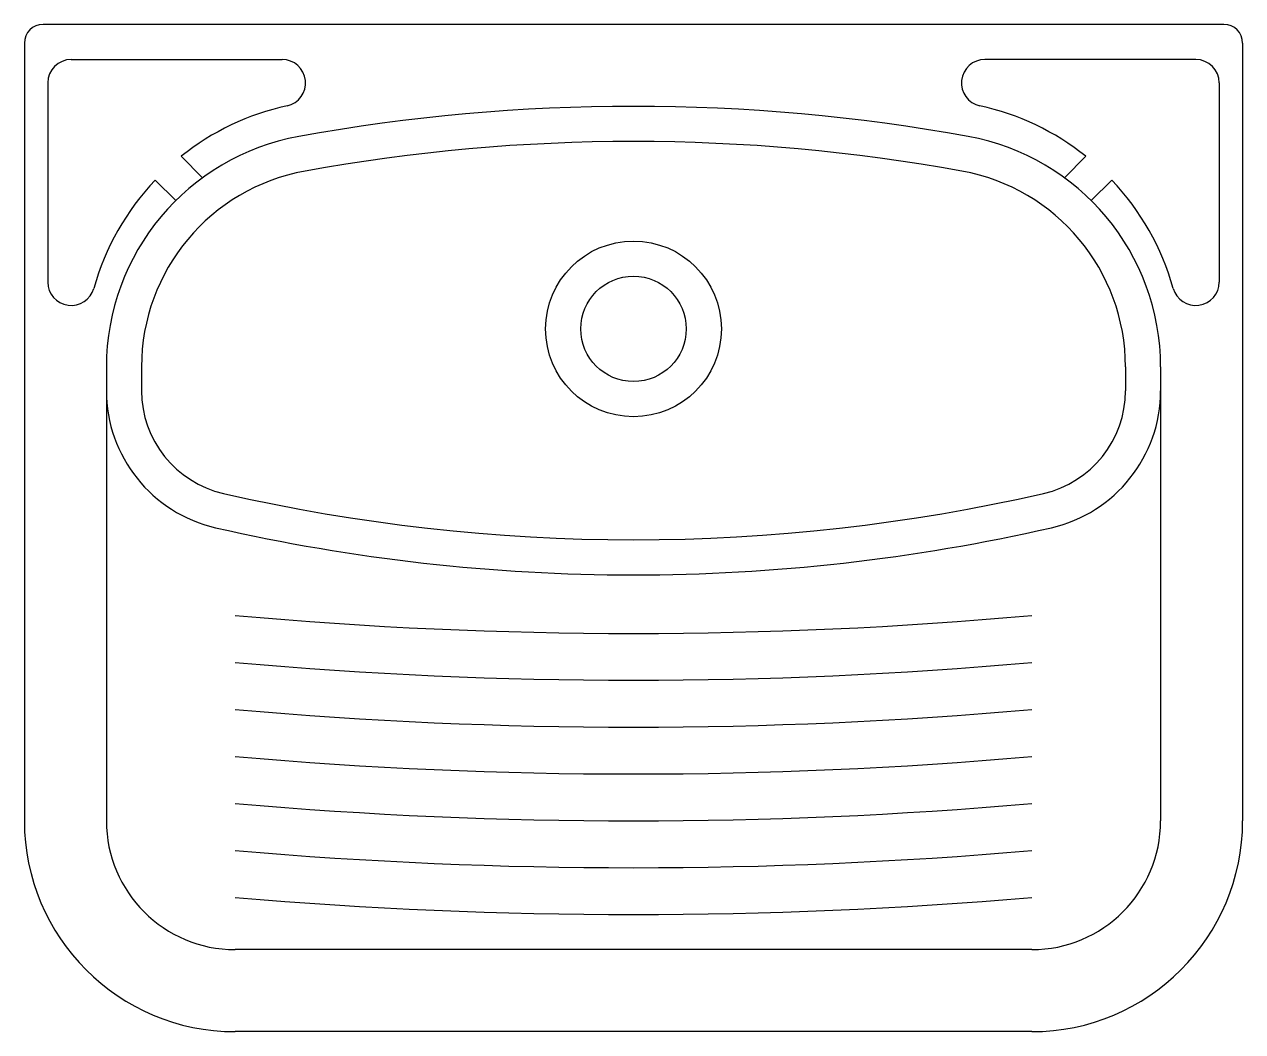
# Model space of a CAD drawing. Extents: x 2331 to 2851, y 1475 to 1905.
import ezdxf

# ---------------------------------------------------------------- set-up
doc = ezdxf.new("R2010")
doc.units = 0
doc.header["$LTSCALE"] = 50
doc.layers.add('FINA', color=6, linetype='CONTINUOUS')
doc.layers.add('GROSSA', color=3, linetype='CONTINUOUS')

msp = doc.modelspace()

# ---------------------------------------------------------------- linework, layer by layer
at = {"layer": 'FINA', "color": 0, "linetype": 'CONTINUOUS'}
for p, q in [((2350.8, 1890.16), (2440.8, 1890.16)), ((2830.8, 1890.16), (2740.8, 1890.16)), ((2340.8, 1880.16), (2340.8, 1795.16)), ((2840.8, 1880.16), (2840.8, 1795.16)), ((2397.72, 1848.86), (2406.87, 1839.7)), ((2783.88, 1848.86), (2774.73, 1839.7)), ((2386.65, 1838.7), (2395.41, 1829.95)), ((2794.95, 1838.7), (2786.19, 1829.95))]:
    msp.add_line(p, q, dxfattribs=at)
msp.add_circle((2590.8, 1775.16), 37.5, dxfattribs=at)
for centre, radius, start, end in [((2350.8, 1880.16), 10, 90, 180), ((2440.8, 1880.16), 10, 282.3119, 90), ((2740.8, 1880.16), 10, 90, 257.6881), ((2830.8, 1880.16), 10, 0, 90), ((2466.39, 1762.92), 110, 102.3119, 128.6303), ((2715.21, 1762.92), 110, 51.3697, 77.6881), ((2466.39, 1762.92), 110, 136.4566, 164.415), ((2715.21, 1762.92), 110, 15.585, 43.5434), ((2350.8, 1795.16), 10, 180, 344.415), ((2830.8, 1795.16), 10, 195.585, 0), ((2590.8, 3525.16), 1880, 264.81191, 275.18809), ((2590.8, 3525.16), 1900, 264.86667, 275.13333), ((2590.8, 3525.16), 1920, 264.92028, 275.07972), ((2590.8, 3525.16), 1940, 264.97279, 275.02721), ((2590.8, 3525.16), 1960, 265.02422, 274.97578), ((2590.8, 3525.16), 1980, 265.0746, 274.9254), ((2590.8, 3525.16), 2000, 265.12398, 274.87602)]:
    msp.add_arc(centre, radius, start, end, dxfattribs=at)
at = {"layer": 'GROSSA', "color": 0}
for p, q in [((2842.8, 1905.16), (2338.8, 1905.16)), ((2330.8, 1897.16), (2330.8, 1565.16)), ((2850.8, 1897.16), (2850.8, 1565.16)), ((2365.8, 1758.91), (2365.8, 1748.79)), ((2365.8, 1758.91), (2365.8, 1565.16)), ((2380.8, 1758.91), (2380.8, 1748.79)), ((2800.8, 1758.91), (2800.8, 1748.79)), ((2815.8, 1758.91), (2815.8, 1748.79)), ((2815.8, 1758.91), (2815.8, 1565.16)), ((2760.8, 1510.16), (2420.8, 1510.16)), ((2760.8, 1475.16), (2420.8, 1475.16))]:
    msp.add_line(p, q, dxfattribs=at)
msp.add_circle((2590.8, 1775.16), 22.5, dxfattribs=at)
for centre, radius, start, end in [((2338.8, 1897.16), 8, 90, 180), ((2842.8, 1897.16), 8, 0, 90), ((2590.8, 1070.16), 800, 79.71344, 100.28656), ((2465.8, 1758.91), 100, 100.2866, 180), ((2715.8, 1758.91), 100, 0, 79.7134), ((2590.8, 1070.16), 785, 79.71344, 100.28656), ((2465.8, 1758.91), 85, 100.2866, 180), ((2715.8, 1758.91), 85, 0, 79.7134), ((2715.8, 1758.91), 85, 0, 79.7134), ((2425.8, 1748.79), 60, 180, 257.1163), ((2425.8, 1748.79), 45, 180, 257.1163), ((2755.8, 1748.79), 45, 282.8837, 0), ((2755.8, 1748.79), 45, 282.8837, 0), ((2755.8, 1748.79), 60, 282.8837, 0), ((2590.8, 2470.16), 785, 257.11629, 282.88371), ((2590.8, 2470.16), 800, 257.11629, 282.88371), ((2420.8, 1565.16), 90, 180, 270), ((2420.8, 1565.16), 55, 180, 270), ((2760.8, 1565.16), 55, 270, 0), ((2760.8, 1565.16), 90, 270, 0)]:
    msp.add_arc(centre, radius, start, end, dxfattribs=at)

doc.saveas('drawing.dxf')
